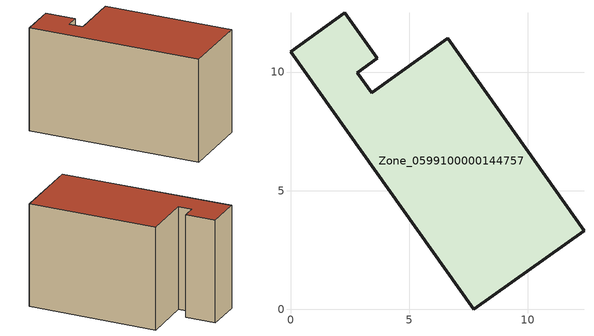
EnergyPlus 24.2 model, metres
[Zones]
Zone_0599100000144757
 floor ground (C_G): 2.29,12.5 3.66,10.59 2.81,9.98 3.42,9.12 6.63,11.42 12.38,3.31 7.74,0 0,10.86 z0
 wall outside (C_F): 7.74,0 12.38,3.31 6.63,11.42 3.42,9.12 2.81,9.98 3.66,10.59 2.29,12.5 0,10.86 7.74,0 z0:8.08
 roof outside (C_R): 3.66,10.59 2.29,12.5 0,10.86 7.74,0 12.38,3.31 6.63,11.42 3.42,9.12 2.81,9.98 z8.08
[BUILDING]
Pand.0599100000144757: North Axis=0; Terrain=City; Loads Convergence Tolerance Value=0.04; Temperature Convergence Tolerance Value=0.4; Solar Distribution=FullExterior; Maximum Number of Warmup Days=25; Minimum Number of Warmup Days=1
[Site:Location]
Rotterdam.The.Hague.AP_ZH_NLD Design_Conditions: Latitude=51.96; Longitude=4.45; Time Zone=1; Elevation=-4.5
[SITE:GROUNDTEMPERATURE:BUILDINGSURFACE]
18, 18, 18, 18, 18, 18, 18, 18, 18, 18, 18, 18
[MATERIAL] Thermal Absorptance=0.9; Solar Absorptance=0.7; Visible Absorptance=0.7
Name | Roughness | Thickness | Conductivity | Density | Specific Heat
G.TI.1975-1991 | MediumSmooth | 0.15 | 0.288461 | 540 | 1210
F.TI.1975-1991 | Rough | 0.3 | 0.230769 | 1920 | 840
R.TI.1975-1991 | MediumRough | 0.2 | 0.153846 | 1500 | 1000
[CONSTRUCTION]
C_G: G.TI.1975-1991
C_F: F.TI.1975-1991
C_R: R.TI.1975-1991
[ZONE]
Zone_0599100000144757: Type=1; Multiplier=1; Ceiling Height=Autocalculate; Volume=Autocalculate; Floor Area=autocalculate; Part of Total Floor Area=Yes
[ZONEINFILTRATION:DESIGNFLOWRATE]
Infil_Zone_0599100000144757: Zone or ZoneList or Space or SpaceList=Zone_0599100000144757; Schedule=AlwaysOn; Design Flow Rate Calculation Method=Flow/Area; Flow Rate per Floor Area=0.003; Constant Term Coefficient=1; Temperature Term Coefficient=0; Velocity Term Coefficient=0; Velocity Squared Term Coefficient=0
[HVACTEMPLATE:ZONE:IDEALLOADSAIRSYSTEM]
Zone_0599100000144757: Maximum Heating Supply Air Temperature=50; Minimum Cooling Supply Air Temperature=13; Maximum Heating Supply Air Humidity Ratio=0.0156; Minimum Cooling Supply Air Humidity Ratio=0.0077; Heating Limit=NoLimit; Cooling Limit=NoLimit; Dehumidification Control Type=ConstantSensibleHeatRatio; Cooling Sensible Heat Ratio=0.7; Dehumidification Setpoint=60; Humidification Control Type=None; Humidification Setpoint=30; Outdoor Air Method=None; Outdoor Air Flow Rate per Person=0.00944; Outdoor Air Flow Rate per Zone Floor Area=0; Outdoor Air Flow Rate per Zone=0; Demand Controlled Ventilation Type=None; Outdoor Air Economizer Type=NoEconomizer; Heat Recovery Type=None; Sensible Heat Recovery Effectiveness=0.7; Latent Heat Recovery Effectiveness=0.65
[ZONECONTROL:THERMOSTAT]
ThermostatControl_Zone_0599100000144757: Zone or ZoneList=Zone_0599100000144757; Control Type Schedule=DualSetpointControlType; Control 1=Thermostat_Zone_0599100000144757; Temperature Difference Between Cutout And Setpoint=0
[THERMOSTATSETPOINT:DUALSETPOINT]
Thermostat_Zone_0599100000144757: Heating Setpoint Temperature Schedule=HeatingSetpoint_Zone_0599100000144757; Cooling Setpoint Temperature Schedule=CoolingSetpoint_Zone_0599100000144757
[SCHEDULE:COMPACT]
HeatingSetpoint_Zone_0599100000144757: Through: 12/31, For: AllDays, Until: 24:00, 21
CoolingSetpoint_Zone_0599100000144757: Through: 12/31, For: AllDays, Until: 24:00, 24
DualSetpointControlType: Through: 12/31, For: AllDays, Until: 24:00, 4
AlwaysOn: Through: 12/31, For: AllDays, Until: 24:00, 1
